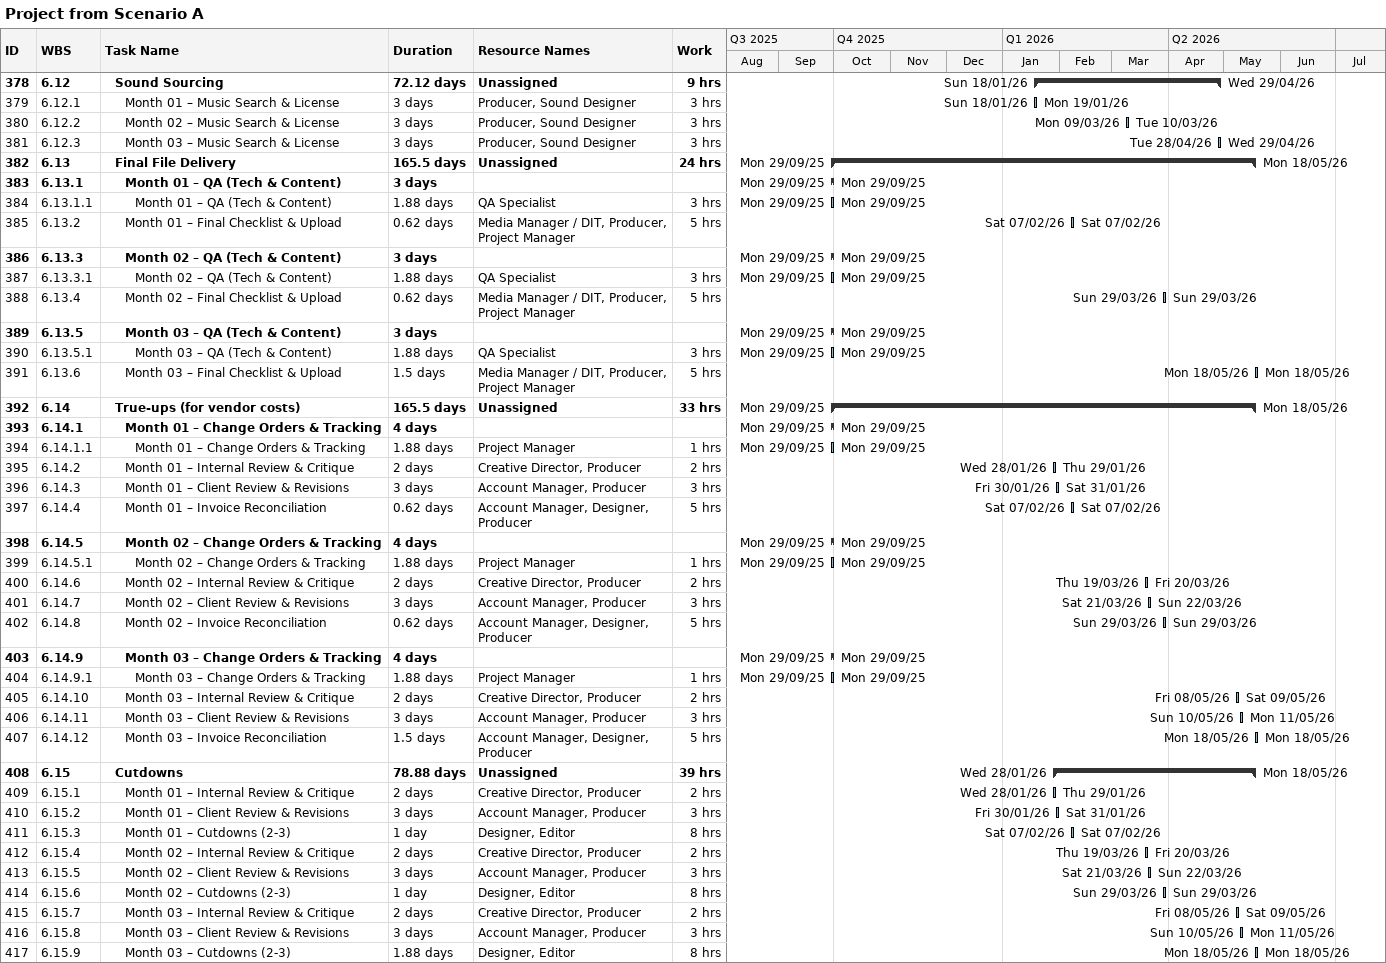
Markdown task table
Project from Scenario A

| ID | WBS | Task | Duration | Start | Finish | Resources | Work (h) |
|---|---|---|---|---|---|---|---|
| 378 | 6.12 | **Sound Sourcing** | 72.12d | 2026-01-18 | 2026-04-29 | Unassigned | 9 |
| 379 | 6.12.1 | Month 01 – Music Search & License | 3d | 2026-01-18 | 2026-01-19 | Producer, Sound Designer | 3 |
| 380 | 6.12.2 | Month 02 – Music Search & License | 3d | 2026-03-09 | 2026-03-10 | Producer, Sound Designer | 3 |
| 381 | 6.12.3 | Month 03 – Music Search & License | 3d | 2026-04-28 | 2026-04-29 | Producer, Sound Designer | 3 |
| 382 | 6.13 | **Final File Delivery** | 165.5d | 2025-09-29 | 2026-05-18 | Unassigned | 24 |
| 383 | 6.13.1 | **Month 01 – QA (Tech & Content)** | 3d | 2025-09-29 | 2025-09-29 |  |  |
| 384 | 6.13.1.1 | Month 01 – QA (Tech & Content) | 1.88d | 2025-09-29 | 2025-09-29 | QA Specialist | 3 |
| 385 | 6.13.2 | Month 01 – Final Checklist & Upload | 0.62d | 2026-02-07 | 2026-02-07 | Media Manager / DIT, Producer, Project Manager | 5 |
| 386 | 6.13.3 | **Month 02 – QA (Tech & Content)** | 3d | 2025-09-29 | 2025-09-29 |  |  |
| 387 | 6.13.3.1 | Month 02 – QA (Tech & Content) | 1.88d | 2025-09-29 | 2025-09-29 | QA Specialist | 3 |
| 388 | 6.13.4 | Month 02 – Final Checklist & Upload | 0.62d | 2026-03-29 | 2026-03-29 | Media Manager / DIT, Producer, Project Manager | 5 |
| 389 | 6.13.5 | **Month 03 – QA (Tech & Content)** | 3d | 2025-09-29 | 2025-09-29 |  |  |
| 390 | 6.13.5.1 | Month 03 – QA (Tech & Content) | 1.88d | 2025-09-29 | 2025-09-29 | QA Specialist | 3 |
| 391 | 6.13.6 | Month 03 – Final Checklist & Upload | 1.5d | 2026-05-18 | 2026-05-18 | Media Manager / DIT, Producer, Project Manager | 5 |
| 392 | 6.14 | **True-ups (for vendor costs)** | 165.5d | 2025-09-29 | 2026-05-18 | Unassigned | 33 |
| 393 | 6.14.1 | **Month 01 – Change Orders & Tracking** | 4d | 2025-09-29 | 2025-09-29 |  |  |
| 394 | 6.14.1.1 | Month 01 – Change Orders & Tracking | 1.88d | 2025-09-29 | 2025-09-29 | Project Manager | 1 |
| 395 | 6.14.2 | Month 01 – Internal Review & Critique | 2d | 2026-01-28 | 2026-01-29 | Creative Director, Producer | 2 |
| 396 | 6.14.3 | Month 01 – Client Review & Revisions | 3d | 2026-01-30 | 2026-01-31 | Account Manager, Producer | 3 |
| 397 | 6.14.4 | Month 01 – Invoice Reconciliation | 0.62d | 2026-02-07 | 2026-02-07 | Account Manager, Designer, Producer | 5 |
| 398 | 6.14.5 | **Month 02 – Change Orders & Tracking** | 4d | 2025-09-29 | 2025-09-29 |  |  |
| 399 | 6.14.5.1 | Month 02 – Change Orders & Tracking | 1.88d | 2025-09-29 | 2025-09-29 | Project Manager | 1 |
| 400 | 6.14.6 | Month 02 – Internal Review & Critique | 2d | 2026-03-19 | 2026-03-20 | Creative Director, Producer | 2 |
| 401 | 6.14.7 | Month 02 – Client Review & Revisions | 3d | 2026-03-21 | 2026-03-22 | Account Manager, Producer | 3 |
| 402 | 6.14.8 | Month 02 – Invoice Reconciliation | 0.62d | 2026-03-29 | 2026-03-29 | Account Manager, Designer, Producer | 5 |
| 403 | 6.14.9 | **Month 03 – Change Orders & Tracking** | 4d | 2025-09-29 | 2025-09-29 |  |  |
| 404 | 6.14.9.1 | Month 03 – Change Orders & Tracking | 1.88d | 2025-09-29 | 2025-09-29 | Project Manager | 1 |
| 405 | 6.14.10 | Month 03 – Internal Review & Critique | 2d | 2026-05-08 | 2026-05-09 | Creative Director, Producer | 2 |
| 406 | 6.14.11 | Month 03 – Client Review & Revisions | 3d | 2026-05-10 | 2026-05-11 | Account Manager, Producer | 3 |
| 407 | 6.14.12 | Month 03 – Invoice Reconciliation | 1.5d | 2026-05-18 | 2026-05-18 | Account Manager, Designer, Producer | 5 |
| 408 | 6.15 | **Cutdowns** | 78.88d | 2026-01-28 | 2026-05-18 | Unassigned | 39 |
| 409 | 6.15.1 | Month 01 – Internal Review & Critique | 2d | 2026-01-28 | 2026-01-29 | Creative Director, Producer | 2 |
| 410 | 6.15.2 | Month 01 – Client Review & Revisions | 3d | 2026-01-30 | 2026-01-31 | Account Manager, Producer | 3 |
| 411 | 6.15.3 | Month 01 – Cutdowns (2-3) | 1d | 2026-02-07 | 2026-02-07 | Designer, Editor | 8 |
| 412 | 6.15.4 | Month 02 – Internal Review & Critique | 2d | 2026-03-19 | 2026-03-20 | Creative Director, Producer | 2 |
| 413 | 6.15.5 | Month 02 – Client Review & Revisions | 3d | 2026-03-21 | 2026-03-22 | Account Manager, Producer | 3 |
| 414 | 6.15.6 | Month 02 – Cutdowns (2-3) | 1d | 2026-03-29 | 2026-03-29 | Designer, Editor | 8 |
| 415 | 6.15.7 | Month 03 – Internal Review & Critique | 2d | 2026-05-08 | 2026-05-09 | Creative Director, Producer | 2 |
| 416 | 6.15.8 | Month 03 – Client Review & Revisions | 3d | 2026-05-10 | 2026-05-11 | Account Manager, Producer | 3 |
| 417 | 6.15.9 | Month 03 – Cutdowns (2-3) | 1.88d | 2026-05-18 | 2026-05-18 | Designer, Editor | 8 |
